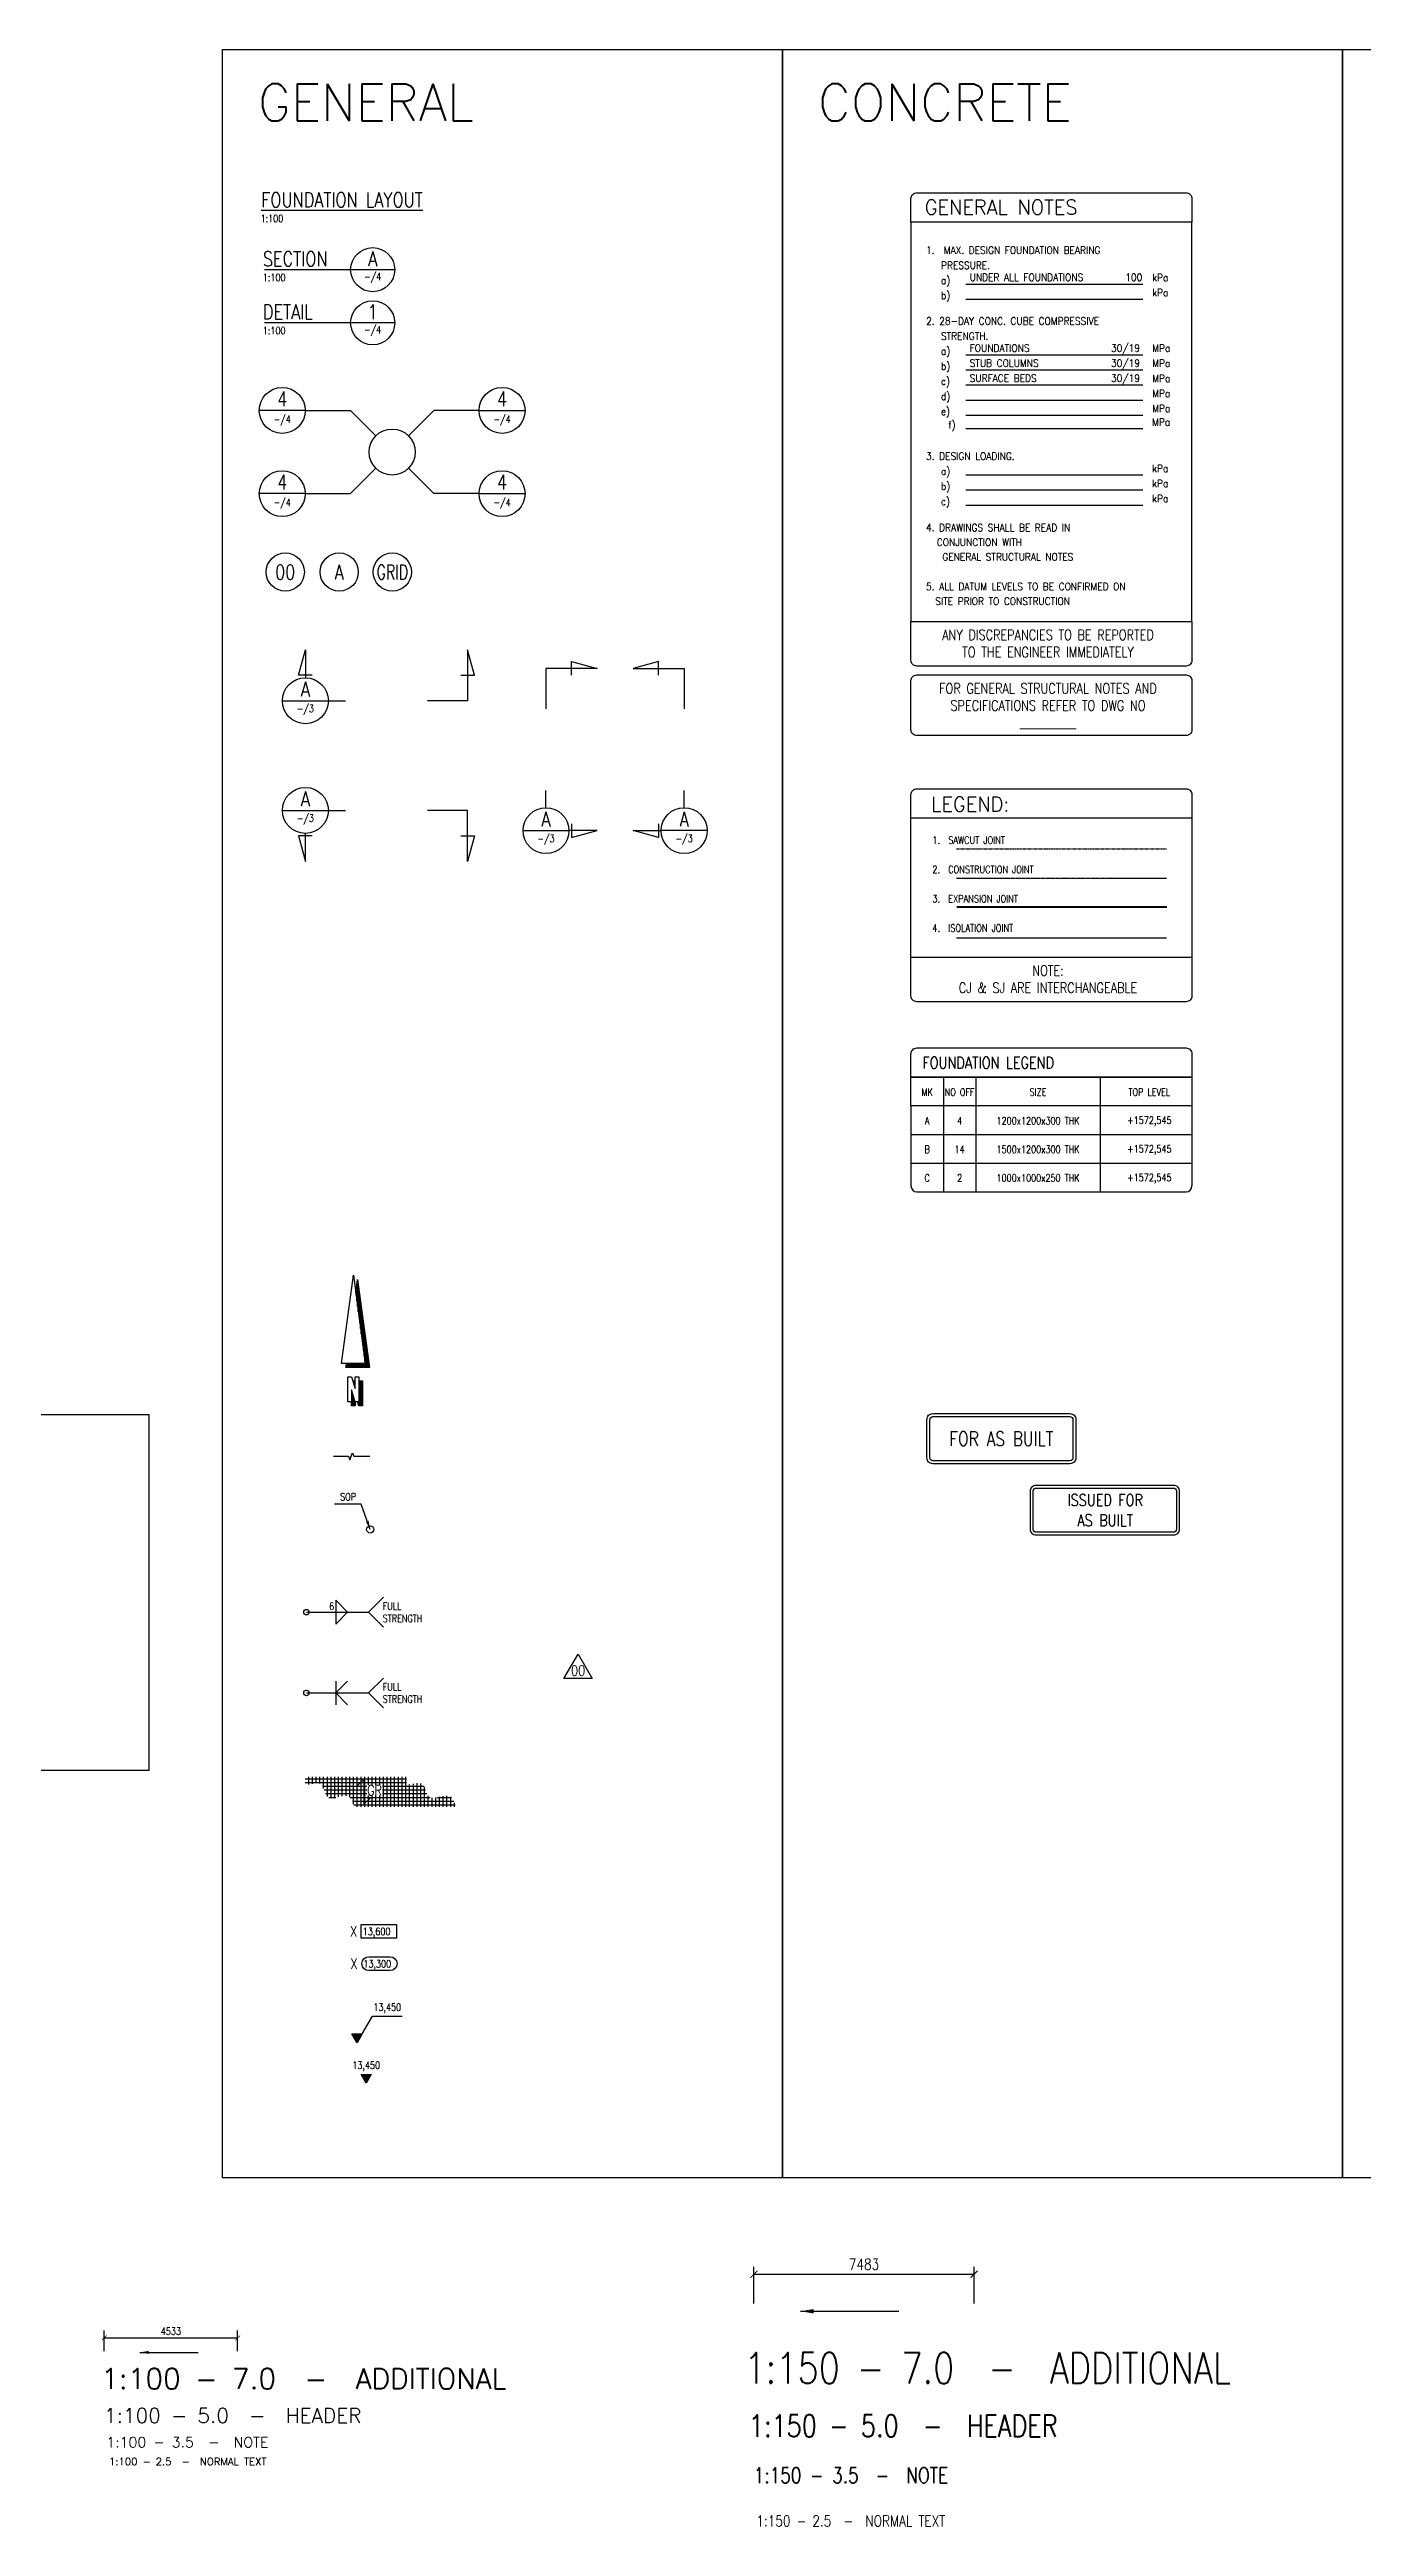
# Model space of a CAD drawing. Header units: metres. Extents: x -275466 to 90519, y -3176 to 139523.
# Drawn here: x -199808 to -155203, y -3176 to 81004 of the extents above; entities that cross this region are included whole.
import ezdxf
from ezdxf.enums import TextEntityAlignment as Align

# ---------------------------------------------------------------- set-up
doc = ezdxf.new("R2010")
doc.units = ezdxf.units.M
for name, pattern in [('CONTINU', [0]), ('VB-dash3', [5, 3, -2]), ('VB-phntm5', [10.4, 5, -1, 1.2, -1, 1.2, -1])]:
    doc.linetypes.add(name, pattern=pattern)
for name, color, linetype in [('GCE0003_SC_Plan L0 - 0.35', 3, 'Continuous'), ('GCE8001_GF_0.18', 8, 'Continuous'), ('GCE8002_GF_0.25', 1, 'Continuous'), ('GCE8003_GF_0.35', 3, 'Continuous'), ('GCE8004_GF_0.5', 2, 'Continuous'), ('GCE8052_GT_0.35', 3, 'Continuous'), ('GCE8053_GT_0.5', 2, 'Continuous'), ('GCE8054_GT_NORTH', 5, 'Continuous'), ('GCE8084_GT_0.4', 5, 'CONTINU'), ('GCE8100_GD_General', 3, 'Continuous')]:
    doc.layers.add(name, color=color, linetype=linetype)
doc.styles.add('1-100    h 25', font='romans.shx', dxfattribs={"width": 0.8, "height": 250})
doc.styles.add('1-100    h 35', font='romans.shx', dxfattribs={"width": 0.8, "height": 350})
doc.styles.add('1-100    h 50', font='romans.shx', dxfattribs={"width": 0.8, "height": 500})
doc.styles.add('1-100    h 70', font='romans.shx', dxfattribs={"width": 0.8, "height": 700})
doc.styles.add('1-150   h25', font='romans.shx', dxfattribs={"width": 0.8, "height": 375})
doc.styles.add('1-150   h35', font='romans.shx', dxfattribs={"width": 0.8, "height": 525})
doc.styles.add('1-150   h50', font='romans.shx', dxfattribs={"width": 0.8, "height": 750})
doc.styles.add('1-150   h70', font='romans.shx', dxfattribs={"width": 0.8, "height": 1050})
doc.styles.add('1-20     h 25', font='romans.shx', dxfattribs={"width": 0.8, "height": 50})
doc.styles.add('1-200    h 70', font='romans.shx', dxfattribs={"width": 0.8, "height": 1250})
doc.styles.add('ROMANS', font='romans.shx', dxfattribs={"width": 0.8})
doc.styles.get("Standard").update_dxf_attribs({"font": 'romans.shx', "width": 0.8})
doc.dimstyles.new('1-100', dxfattribs={"dimscale": 0, "dimtxt": 250, "dimasz": 160, "dimexe": 250, "dimexo": 250, "dimgap": 100, "dimtad": 1, "dimdec": 0, "dimzin": 0, "dimtxsty": '1-100    h 25', "dimblk": 'ARCHTICK', "dimcen": 0, "dimclrd": 7, "dimclre": 7, "dimclrt": 3, "dimadec": 0, "dimazin": 0, "dimtfac": 1, "dimtdec": 0, "dimtix": 1, "dimtmove": 2, "dimatfit": 0, "dimldrblk": 'NONE', "dimfxl": 1, "dimtfill": 1, "dimtolj": 1, "dimtzin": 0, "dimarcsym": 0})
doc.dimstyles.new('1-100$7', dxfattribs={"dimscale": 0, "dimtxt": 250, "dimasz": 300, "dimexe": 250, "dimexo": 250, "dimgap": 100, "dimtad": 1, "dimdec": 0, "dimzin": 0, "dimtxsty": '1-100    h 25', "dimblk": 'ARCHTICK', "dimcen": 0, "dimclrd": 7, "dimclre": 7, "dimclrt": 3, "dimadec": 0, "dimazin": 0, "dimtfac": 1, "dimtdec": 0, "dimtix": 1, "dimtmove": 2, "dimatfit": 0, "dimfxl": 1, "dimtfill": 1, "dimtolj": 1, "dimtzin": 0, "dimarcsym": 0})
doc.dimstyles.new('1-150', dxfattribs={"dimscale": 0, "dimtxt": 375, "dimasz": 240, "dimexe": 250, "dimexo": 250, "dimgap": 150, "dimtad": 1, "dimdec": 0, "dimzin": 0, "dimtxsty": '1-150   h25', "dimblk": 'ARCHTICK', "dimcen": 0, "dimclrd": 7, "dimclre": 7, "dimclrt": 3, "dimadec": 0, "dimazin": 0, "dimtfac": 1, "dimtdec": 0, "dimtix": 1, "dimtmove": 2, "dimatfit": 0, "dimldrblk": 'NONE', "dimfxl": 1, "dimtfill": 1, "dimtolj": 1, "dimtzin": 0, "dimarcsym": 0})
doc.dimstyles.new('1-150$7', dxfattribs={"dimscale": 0, "dimtxt": 375, "dimasz": 450, "dimexe": 250, "dimexo": 250, "dimgap": 150, "dimtad": 1, "dimdec": 0, "dimzin": 0, "dimtxsty": '1-150   h25', "dimblk": 'ARCHTICK', "dimcen": 0, "dimclrd": 7, "dimclre": 7, "dimclrt": 3, "dimadec": 0, "dimazin": 0, "dimtfac": 1, "dimtdec": 0, "dimtix": 1, "dimtmove": 2, "dimatfit": 0, "dimfxl": 1, "dimtfill": 1, "dimtolj": 1, "dimtzin": 0, "dimarcsym": 0})

# ---------------------------------------------------------------- blocks, each defined once
blk = doc.blocks.new('_ArchTick')
at = {"color": 0, "linetype": 'ByBlock', "const_width": 0.15}
blk.add_lwpolyline([(-0.5, -0.5), (0.5, 0.5)], dxfattribs=at)
blk = doc.blocks.new('*D2')
at = {"layer": 'Defpoints', "color": 0, "transparency": 16777216}
for p in [(-197950, 2527), (-193417, 3234), (-193417, 2527)]:
    blk.add_point(p, dxfattribs=at)
at = {"layer": 'GCE8100_GD_General', "color": 7, "lineweight": -2, "transparency": 16777216}
for p, q in [((-197950, 2777), (-197950, 3484)), ((-193417, 2777), (-193417, 3484)), ((-197950, 3234), (-193417, 3234))]:
    blk.add_line(p, q, dxfattribs=at)
at = {"layer": 'GCE8100_GD_General', "color": 7, "lineweight": -2, "transparency": 16777216, "xscale": 160, "yscale": 160, "zscale": 160, "rotation": 180}
blk.add_blockref('_ArchTick', (-197950, 3234), dxfattribs=at)
at = {"layer": 'GCE8100_GD_General', "color": 7, "lineweight": -2, "transparency": 16777216, "xscale": 160, "yscale": 160, "zscale": 160}
blk.add_blockref('_ArchTick', (-193417, 3234), dxfattribs=at)
at = {"layer": 'GCE8100_GD_General', "color": 3, "transparency": 16777216, "insert": (-195684, 3459), "char_height": 250, "attachment_point": 5, "style": '1-100    h 25', "bg_fill": 3, "box_fill_scale": 1.1, "bg_fill_color": 256, "bg_fill_true_color": 13158600, "bg_fill_transparency": 0}
blk.add_mtext('\\A1;4533', dxfattribs=at)
blk = doc.blocks.new('_None')
blk = doc.blocks.new('*D11')
at = {"layer": 'Defpoints', "color": 0, "transparency": 16777216}
for p in [(-168396, 5397), (-175879, 4151), (-168396, 4151)]:
    blk.add_point(p, dxfattribs=at)
at = {"layer": 'GCE8100_GD_General', "color": 7, "lineweight": -2, "transparency": 16777216}
for p, q in [((-175879, 4401), (-175879, 5647)), ((-175879, 5397), (-168396, 5397)), ((-168396, 4401), (-168396, 5647))]:
    blk.add_line(p, q, dxfattribs=at)
at = {"layer": 'GCE8100_GD_General', "color": 7, "lineweight": -2, "transparency": 16777216, "xscale": 240, "yscale": 240, "zscale": 240, "rotation": 180}
blk.add_blockref('_ArchTick', (-175879, 5397), dxfattribs=at)
at = {"layer": 'GCE8100_GD_General', "color": 7, "lineweight": -2, "transparency": 16777216, "xscale": 240, "yscale": 240, "zscale": 240}
blk.add_blockref('_ArchTick', (-168396, 5397), dxfattribs=at)
at = {"layer": 'GCE8100_GD_General', "color": 3, "transparency": 16777216, "insert": (-172138, 5735), "char_height": 375, "attachment_point": 5, "style": '1-150   h25', "bg_fill": 3, "box_fill_scale": 1.1, "bg_fill_color": 256, "bg_fill_true_color": 13158600, "bg_fill_transparency": 0}
blk.add_mtext('\\A1;7483', dxfattribs=at)
blk = doc.blocks.new('VB_NORTH 01')
at = {"layer": 'GCE8054_GT_NORTH', "linetype": 'Continuous'}
for p, q in [((-441, 0), (-41, 3000)), ((-41, 3000), (359, 0)), ((359, 0), (-441, 0)), ((-229, -1300), (-229, -450)), ((-229, -450), (-104, -450)), ((-104, -450), (21, -850)), ((21, -850), (21, -450)), ((21, -450), (146, -450)), ((146, -450), (146, -1300)), ((-104, -1300), (-229, -1300)), ((21, -1300), (-104, -900)), ((-104, -900), (-104, -1300)), ((146, -1300), (21, -1300))]:
    blk.add_line(p, q, dxfattribs=at)
at = {"layer": 'GCE8054_GT_NORTH', "color": 8, "linetype": 'Continuous'}
for p, q in [((39, 2399), (100, 2859)), ((75, 2129), (75, 2669)), ((100, 2859), (500, -141)), ((100, 1941), (100, 2857)), ((125, 1754), (125, 2673)), ((50, 2316), (50, 2482)), ((150, 1566), (150, 2485)), ((175, 1379), (175, 2298)), ((200, 1191), (200, 2110)), ((225, 1004), (225, 1923)), ((250, 816), (250, 1735)), ((275, 629), (275, 1548)), ((300, 441), (300, 1360)), ((325, 359), (325, 1173)), ((350, 359), (350, 985)), ((250, -141), (250, 0)), ((275, -141), (275, 0)), ((300, -141), (300, 0)), ((325, 254), (325, 359)), ((325, -141), (325, 0)), ((350, 66), (350, 359)), ((350, -141), (350, 0)), ((375, 359), (375, 798)), ((375, -141), (375, 359)), ((400, 359), (400, 610)), ((400, -141), (400, 359)), ((425, 359), (425, 423)), ((425, -141), (425, 359)), ((450, -141), (450, 235)), ((475, -141), (475, 48)), ((-300, -141), (-281, 0)), ((500, -141), (-300, -141)), ((-275, -141), (-275, 0)), ((-250, -141), (-250, 0)), ((-225, -141), (-225, 0)), ((-200, -141), (-200, 0)), ((-175, -141), (-175, 0)), ((-150, -141), (-150, 0)), ((-125, -141), (-125, 0)), ((-100, -141), (-100, 0)), ((-75, -141), (-75, 0)), ((-59, -591), (14, -591)), ((-50, -141), (-50, 0)), ((-50, -622), (-50, -591)), ((-25, -141), (-25, 0)), ((-25, -702), (-25, -591)), ((0, -141), (0, 0)), ((0, -782), (0, -591)), ((25, -141), (25, 0)), ((50, -141), (50, 0)), ((75, -141), (75, 0)), ((100, -141), (100, 0)), ((125, -141), (125, 0)), ((146, -591), (264, -591)), ((150, -141), (150, 0)), ((150, -1441), (150, -591)), ((175, -141), (175, 0)), ((175, -1441), (175, -591)), ((200, -141), (200, 0)), ((200, -1441), (200, -591)), ((225, -141), (225, 0)), ((225, -1441), (225, -591)), ((250, -1441), (250, -591)), ((264, -591), (264, -1441)), ((500, -141), (500, -140)), ((-111, -1441), (-111, -1300)), ((14, -1441), (-111, -1441)), ((-100, -1441), (-100, -912)), ((-75, -1441), (-75, -992)), ((-50, -1441), (-50, -1072)), ((-25, -1441), (-25, -1152)), ((0, -1441), (0, -1232)), ((14, -1277), (14, -1441)), ((139, -1441), (95, -1300)), ((100, -1317), (100, -1300)), ((125, -1397), (125, -1300)), ((264, -1441), (139, -1441)), ((262, -1441), (262, -891))]:
    blk.add_line(p, q, dxfattribs=at)

msp = doc.modelspace()

# ---------------------------------------------------------------- hatches: boundary and pattern name
at = {"layer": 'GCE8001_GF_0.18'}
h = msp.add_hatch(dxfattribs=at)
h.set_pattern_fill('NET', color=256, scale=40, style=0)
h.set_pattern_definition([(0, (-521966.27, -219697.79), (0, 127), []), (90, (-521966.27, -219697.79), (-127, 8e-15), [])])
edge = h.paths.add_edge_path()
edge.add_spline(control_points=[(-186008.5, 21281.1), (-186052.2, 21431.9), (-186174.8, 21854.9), (-187033.9, 21331.5), (-187028.4, 22281), (-187732.9, 21910.5), (-187683.4, 22206.5), (-187667.5, 22301.1)], knot_values=[0, 0, 0, 0, 200.477004, 562.5901586, 814.3712548, 1060.4437924, 1176.0840895, 1176.0840895, 1176.0840895, 1176.0840895], degree=3, periodic=0)
edge.add_line((-187667.5, 22301.1), (-191112.8, 22301.1))
edge.add_spline(control_points=[(-191112.8, 22301.1), (-191128.6, 22206.5), (-191178.2, 21910.5), (-190473.6, 22281), (-190479.2, 21331.5), (-189620.1, 21854.9), (-189497.5, 21431.9), (-189453.8, 21281.1)], knot_values=[0, 0, 0, 0, 115.6402971, 361.7128347, 613.4939309, 975.6070855, 1176.0840895, 1176.0840895, 1176.0840895, 1176.0840895], degree=3, periodic=0)
edge.add_line((-189453.8, 21281.1), (-186008.5, 21281.1))
at = {"layer": 'GCE8003_GF_0.35'}
for points in [[(-189188, 13561.2), (-189534.4, 13561.2), (-189361.2, 13261.2)], [(-188877, 12190), (-189223.4, 12190), (-189050.2, 11890)]]:
    msp.add_hatch(color=251, dxfattribs=at).paths.add_polyline_path(points)

# ---------------------------------------------------------------- linework, layer by layer
at = {"color": 1}
for points in [[(-169800.3, 34645.3), (-165140.3, 34645.3, -0.4142136), (-164940.3, 34445.3), (-164940.3, 33140.4, -0.4142136), (-165140.3, 32940.4), (-169800.3, 32940.4, -0.4142136), (-170000.3, 33140.4), (-170000.3, 34445.3, -0.4142136)], [(-166285.7, 32216.9), (-161625.7, 32216.9, -0.4142136), (-161425.7, 32016.9), (-161425.7, 30712.1, -0.4142136), (-161625.7, 30512.1), (-166285.7, 30512.1, -0.4142136), (-166485.7, 30712.1), (-166485.7, 32016.9, -0.4142136)]]:
    msp.add_lwpolyline(points, format="xyb", close=True, dxfattribs=at)
at = {"color": 3}
for points in [[(-169800.3, 34545.3), (-165140.3, 34545.3, -0.4142136), (-165040.3, 34445.3), (-165040.3, 33140.4, -0.4142136), (-165140.3, 33040.4), (-169800.3, 33040.4, -0.4142136), (-169900.3, 33140.4), (-169900.3, 34445.3, -0.4142136)], [(-166285.7, 32116.9), (-161625.7, 32116.9, -0.4142136), (-161525.7, 32016.9), (-161525.7, 30712.1, -0.4142136), (-161625.7, 30612.1), (-166285.7, 30612.1, -0.4142136), (-166385.7, 30712.1), (-166385.7, 32016.9, -0.4142136)]]:
    msp.add_lwpolyline(points, format="xyb", close=True, dxfattribs=at)
at = {"layer": 'GCE0003_SC_Plan L0 - 0.35', "linetype": 'VB-dash3'}
msp.add_line((-168992, 53839.2), (-161855.7, 53839.2), dxfattribs=at)
at = {"layer": 'GCE0003_SC_Plan L0 - 0.35', "linetype": 'VB-phntm5'}
msp.add_line((-168992, 52846.1), (-161855.7, 52846.1), dxfattribs=at)
at = {"layer": 'GCE0003_SC_Plan L0 - 0.35'}
for p, q in [((-168982.1, 51885.2), (-161845.8, 51885.2)), ((-168982.1, 51860.8), (-161845.8, 51860.8)), ((-168992, 50815.1), (-161855.7, 50815.1))]:
    msp.add_line(p, q, dxfattribs=at)
at = {"layer": 'GCE8001_GF_0.18'}
for p, q in [((-170541.3, 44128.7), (-160995.6, 44128.7)), ((-170541.3, 43155.5), (-160995.6, 43155.5))]:
    msp.add_line(p, q, dxfattribs=at)
at = {"layer": 'GCE8001_GF_0.18', "linetype": 'Continuous'}
msp.add_lwpolyline([(-190163.1, 33197.4), (-189645.6, 33197.4), (-189601.8, 33077.2), (-189514.3, 33317.7), (-189470.6, 33197.4), (-188927.2, 33197.4)], dxfattribs=at)
at = {"layer": 'GCE8002_GF_0.25'}
for p, q in [((-170541.3, 50160.2), (-170541.3, 54882.7)), ((-160995.6, 54882.7), (-160995.6, 50160.2)), ((-169440.6, 46074.9), (-169440.6, 42182.4)), ((-168340, 46074.9), (-168340, 42182.4)), ((-164109.8, 46074.9), (-164109.8, 42182.4)), ((-170541.3, 45101.8), (-170541.3, 42382.4)), ((-160995.6, 45101.8), (-160995.6, 42382.4)), ((-170341.3, 42182.4), (-161195.6, 42182.4))]:
    msp.add_line(p, q, dxfattribs=at)
msp.add_lwpolyline([(-170541.3, 61568), (-160995.6, 61568), (-160995.6, 75142.1), (-170541.3, 75142.1)], close=True, dxfattribs=at)
for centre, start, end in [((-170341.3, 42382.4), 180, 270), ((-161195.6, 42382.4), 270, 0)]:
    msp.add_arc(centre, 200, start, end, dxfattribs=at)
at = {"layer": 'GCE8003_GF_0.35'}
for p, q in [((-191080.2, 27897), (-188968.7, 27897)), ((-189682.4, 27897), (-190087, 28301.6)), ((-190087, 28301.6), (-190087, 27492.5)), ((-189682.4, 27897), (-190087, 27492.5)), ((-188968.7, 27897), (-188463, 28402.7)), ((-188968.7, 27897), (-188463, 27391.4)), ((-190087, 25152.7), (-189682.4, 25557.3)), ((-190087, 25557.3), (-190087, 24748.2)), ((-188968.7, 25152.7), (-188463, 25658.4)), ((-191080.2, 25152.7), (-188968.7, 25152.7)), ((-190087, 25152.7), (-189682.4, 24748.2)), ((-188968.7, 25152.7), (-188463, 24647))]:
    msp.add_line(p, q, dxfattribs=at)
for points in [[(-170541.3, 46074.9), (-160995.6, 46074.9), (-160995.6, 45101.8), (-170541.3, 45101.8)], [(-189218.5, 17287.5), (-188025, 17287.5), (-188025, 16817), (-189218.5, 16817)]]:
    msp.add_lwpolyline(points, close=True, dxfattribs=at)
at = {"layer": 'GCE8003_GF_0.35', "flags": 128}
for points in [[(-189341.4, 22002.9), (-189129.6, 22214.7), (-189129.6, 21367.5), (-188917.8, 21579.3)], [(-189361.2, 13261.2), (-189534.4, 13561.2), (-189188, 13561.2), (-189361.2, 13261.2)], [(-189050.2, 11890), (-189223.4, 12190), (-188877, 12190), (-189050.2, 11890)]]:
    msp.add_lwpolyline(points, dxfattribs=at)
at = {"layer": 'GCE8003_GF_0.35'}
for points in [[(-188237.9, 15716.1), (-188960.9, 15716.1, -1), (-188960.9, 16186.5, 1)], [(-188960.9, 16186.5), (-188237.9, 16186.5, -1), (-188237.9, 15716.1, -1.7320508)]]:
    msp.add_lwpolyline(points, format="xyb", dxfattribs=at)
for centre, radius in [((-188912, 30708.7), 122.2), ((-191080.2, 27897), 93.5), ((-191080.2, 25152.7), 93.5)]:
    msp.add_circle(centre, radius, dxfattribs=at)
at = {"layer": 'GCE8004_GF_0.5'}
for p, q in [((-188079.6, 73522.6), (-192504.4, 73522.6)), ((-188079.6, 71715.8), (-192504.4, 71715.8)), ((-191121, 68739.1), (-192683.5, 68739.1)), ((-191121, 68739.1), (-189582.1, 68739.1)), ((-189582.1, 68739.1), (-188720.1, 67877.1)), ((-186753.3, 68739.1), (-187615.3, 67877.1)), ((-185214.4, 68739.1), (-186753.3, 68739.1)), ((-185214.4, 68739.1), (-183651.9, 68739.1)), ((-189582.1, 65910.3), (-188720.1, 66772.3)), ((-186753.3, 65910.3), (-187615.3, 66772.3)), ((-191121, 65910.3), (-192683.5, 65910.3)), ((-191121, 65910.3), (-189582.1, 65910.3)), ((-185214.4, 65910.3), (-186753.3, 65910.3)), ((-185214.4, 65910.3), (-183651.9, 65910.3)), ((-191349.2, 59738.5), (-191116.6, 60606.6)), ((-191116.6, 60606.6), (-191116.6, 59651.7)), ((-185371.8, 59738.5), (-185604.4, 60606.6)), ((-185604.4, 60606.6), (-185604.4, 58870.4)), ((-181205.4, 59969.2), (-182941.5, 59969.2)), ((-182941.5, 59969.2), (-182941.5, 58602)), ((-182073.4, 59736.6), (-182073.4, 60201.8)), ((-182073.4, 60201.8), (-181205.4, 59969.2)), ((-179115.5, 60201.8), (-179983.6, 59969.2)), ((-179983.6, 59969.2), (-178247.5, 59969.2)), ((-179115.5, 59736.6), (-179115.5, 60201.8)), ((-178247.5, 59969.2), (-178247.5, 58602)), ((-190884, 59738.5), (-191349.2, 59738.5)), ((-185837, 59738.5), (-185371.8, 59738.5)), ((-191897.8, 58870.4), (-190335.3, 58870.4)), ((-190335.3, 58870.4), (-189749.4, 58870.4)), ((-185604.4, 58870.4), (-186971.6, 58870.4)), ((-182941.5, 55238.3), (-182941.5, 55824.3)), ((-178247.5, 55238.3), (-178247.5, 55824.3)), ((-191897.8, 55145.4), (-190335.3, 55145.4)), ((-190335.3, 55145.4), (-189749.4, 55145.4)), ((-185604.4, 55145.4), (-186971.6, 55145.4)), ((-185604.4, 53409.3), (-185604.4, 55145.4)), ((-190884, 54277.4), (-191349.2, 54277.4)), ((-191349.2, 54277.4), (-191116.6, 53409.3)), ((-191116.6, 53409.3), (-191116.6, 54364.2)), ((-185837, 54277.4), (-185371.8, 54277.4)), ((-185371.8, 54277.4), (-185604.4, 53409.3)), ((-183722.7, 54457.1), (-182160.2, 54457.1)), ((-181205.4, 54457.1), (-182160.2, 54457.1)), ((-182073.4, 54689.7), (-182073.4, 54224.5)), ((-182073.4, 54224.5), (-181205.4, 54457.1)), ((-179115.5, 54224.5), (-179983.6, 54457.1)), ((-179983.6, 54457.1), (-179028.7, 54457.1)), ((-179115.5, 54689.7), (-179115.5, 54224.5)), ((-177466.2, 54457.1), (-179028.7, 54457.1))]:
    msp.add_line(p, q, dxfattribs=at)
for points in [[(-193928.3, 81003.9), (-174904.7, 81003.9), (-174904.7, 8675.1), (-193928.3, 8675.1)], [(-174904.7, 81003.9), (-155881.1, 81003.9), (-155881.1, 8675.1), (-174904.7, 8675.1)], [(-155881.1, 81003.9), (-136857.5, 81003.9), (-136857.5, 8675.1), (-155881.1, 8675.1)], [(-206478.6, 34610.5), (-196439.1, 34610.5), (-196439.1, 22517.9), (-206478.6, 22517.9)]]:
    msp.add_lwpolyline(points, close=True, dxfattribs=at)
for points in [[(-170341.3, 76138.3), (-161195.6, 76138.3, -0.4142136), (-160995.6, 75938.3), (-160995.6, 75142.1), (-170541.3, 75142.1), (-170541.3, 75938.3, -0.4142136)], [(-170541.3, 61568), (-160995.6, 61568), (-160995.6, 60249.4, -0.4142136), (-161195.6, 60049.4), (-170341.3, 60049.4, -0.4142136), (-170541.3, 60249.4)], [(-170341.3, 59750.7), (-161195.6, 59750.7, -0.4142136), (-160995.6, 59550.7), (-160995.6, 57886.4, -0.4142136), (-161195.6, 57686.4), (-170341.3, 57686.4, -0.4142136), (-170541.3, 57886.4), (-170541.3, 59550.7, -0.4142136)], [(-170341.3, 55879), (-161195.6, 55879, -0.4142136), (-160995.6, 55679), (-160995.6, 54882.7), (-170541.3, 54882.7), (-170541.3, 55679, -0.4142136)], [(-170541.3, 50160.2), (-160995.6, 50160.2), (-160995.6, 48841.6, -0.4142136), (-161195.6, 48641.6), (-170341.3, 48641.6, -0.4142136), (-170541.3, 48841.6)], [(-170341.3, 47071.2), (-161195.6, 47071.2, -0.4142136), (-160995.6, 46871.2), (-160995.6, 46074.9), (-170541.3, 46074.9), (-170541.3, 46871.2, -0.4142136)]]:
    msp.add_lwpolyline(points, format="xyb", close=True, dxfattribs=at)
for centre, radius in [((-188829.6, 73522.6), 750), ((-188829.6, 71715.8), 750), ((-191902.3, 68739.1), 781.2), ((-184433.1, 68739.1), 781.2), ((-188167.7, 67324.7), 781.2), ((-191902.3, 65910.3), 781.2), ((-184433.1, 65910.3), 781.2), ((-191799.9, 63246.5), 649), ((-189966.9, 63246.5), 649), ((-188161.8, 63246.5), 649), ((-191116.6, 58870.4), 781.2), ((-191116.6, 55145.4), 781.2), ((-182941.5, 54457.1), 781.2), ((-178247.5, 54457.1), 781.2)]:
    msp.add_circle(centre, radius, dxfattribs=at)
at = {"layer": 'GCE8052_GT_0.35', "ltscale": 0.3}
for p, q in [((-168675.3, 73032.9), (-162659.9, 73032.9)), ((-168675.3, 72520.9), (-162659.9, 72520.9)), ((-168675.3, 70628.9), (-162659.9, 70628.9)), ((-168675.3, 70116.9), (-162659.9, 70116.9)), ((-168675.3, 69604.9), (-162659.9, 69604.9)), ((-168675.3, 69092.9), (-162659.9, 69092.9)), ((-168675.3, 68580.9), (-162659.9, 68580.9)), ((-168680, 68119.3), (-162664.6, 68119.3)), ((-168677, 66546.8), (-162661.6, 66546.8)), ((-168677, 66034.8), (-162661.6, 66034.8)), ((-168677, 65522.8), (-162661.6, 65522.8))]:
    msp.add_line(p, q, dxfattribs=at)
at = {"layer": 'GCE8084_GT_0.4'}
msp.add_lwpolyline([(-182333.9, 25638), (-181852.1, 26472.5), (-181370.3, 25638), (-182333.9, 25638)], dxfattribs=at)

# ---------------------------------------------------------------- block references
at = {"layer": 'GCE8054_GT_NORTH'}
msp.add_blockref('VB_NORTH 01', (-189442.5, 36349.2), dxfattribs=at)

# ---------------------------------------------------------------- texts
at = {"layer": 'GCE8004_GF_0.5', "style": '1-200    h 70'}
for s, p in [('GENERAL', (-192733.6, 78583.3)), ('CONCRETE', (-173710.1, 78583.3))]:
    msp.add_text(s, height=1250, dxfattribs=at).set_placement(p)
at = {"layer": 'GCE8052_GT_0.35'}
for s, height, width, p in [('1.  MAX. DESIGN FOUNDATION BEARING', 250, 0.9, (-170025.8, 74056.9)), ('   a)', 250, 0.9, (-170025.8, 73032.9)), ('   PRESSURE.', 250, 0.9, (-170025.8, 73544.9)), ('UNDER ALL FOUNDATIONS', 250, 0.9, (-168547.3, 73137.2)), ('100', 250, 0.9, (-163260.8, 73137.2)), ('kPa', 250, 0.9, (-162345.8, 73129.7)), ('   b)', 250, 0.9, (-170025.8, 72520.9)), ('kPa', 250, 0.9, (-162345.8, 72617.7)), ('2. 28-DAY CONC. CUBE COMPRESSIVE', 250, 0.9, (-170025.8, 71652.9)), ('   STRENGTH.', 250, 0.9, (-170025.8, 71140.9)), ('   a)', 250, 0.9, (-170025.8, 70628.9)), ('FOUNDATIONS', 250, 0.9, (-168547.3, 70733.2)), ('30/19', 250, 0.9, (-163745.2, 70733.2)), ('MPa', 250, 0.9, (-162345.8, 70728.2)), ('   c)', 250, 0.9, (-170025.8, 69604.9)), ('   b)', 250, 0.9, (-170025.8, 70116.9)), ('STUB COLUMNS', 250, 0.9, (-168547.3, 70221.2)), ('SURFACE BEDS', 250, 0.9, (-168547.3, 69709.2)), ('30/19', 250, 0.9, (-163745.2, 70221.2)), ('30/19', 250, 0.9, (-163745.2, 69709.2)), ('MPa', 250, 0.9, (-162345.8, 70216.2)), ('MPa', 250, 0.9, (-162345.8, 69704.2)), ('   d)', 250, 0.9, (-170025.8, 69092.9)), ('MPa', 250, 0.9, (-162345.8, 69192.2)), ('   e)', 250, 0.9, (-170025.8, 68580.9)), ('f)', 250, 0.9, (-169274.7, 68119.3)), ('MPa', 250, 0.9, (-162350.5, 68218.6)), ('MPa', 250, 0.9, (-162345.8, 68680.2)), ('3. DESIGN LOADING.', 250, 0.9, (-170027.5, 67058.8)), ('   a)', 250, 0.9, (-170027.5, 66546.8)), ('kPa', 250, 0.9, (-162347.5, 66643.2)), ('   c)', 250, 0.9, (-170027.5, 65522.8)), ('   b)', 250, 0.9, (-170027.5, 66034.8)), ('kPa', 250, 0.9, (-162347.5, 66131.2)), ('kPa', 250, 0.9, (-162347.5, 65619.2)), ('4. DRAWINGS SHALL BE READ IN', 250, 0.9, (-170027.5, 64629.5)), ('   CONJUNCTION WITH', 250, 0.9, (-170166.7, 64131.5)), ('GENERAL STRUCTURAL NOTES', 250, 0.9, (-169479.2, 63633.4)), ('5. ALL DATUM LEVELS TO BE CONFIRMED ON', 250, 0.9, (-170027.5, 62628.7)), ('  SITE PRIOR TO CONSTRUCTION', 250, 0.9, (-170027.5, 62130.7)), ('1.  SAWCUT JOINT', 250, 0.813802, (-169816.2, 54011.9)), ('2.  CONSTRUCTION JOINT', 250, 0.813802, (-169816.2, 53015.8)), ('3.  EXPANSION JOINT', 250, 0.813802, (-169816.2, 52019.7)), ('4.  ISOLATION JOINT', 250, 0.813802, (-169816.2, 51023.6)), ('X', 350, 0.8, (-189599.6, 16875.1)), ('13,600', 250, 0.8, (-189168.7, 16923)), ('X', 350, 0.8, (-189581.5, 15772.5)), ('13,300', 250, 0.8, (-189146.4, 15822.1))]:
    msp.add_text(s, height=height, dxfattribs=dict(at, width=width)).set_placement(p)
for s, height, style, p in [('1:100 - 3.5  -  NOTE', 350, '1-100    h 35', (-197874.7, -489.1)), ('1:100 - 2.5  -  NORMAL TEXT', 250, '1-100    h 25', (-197786.6, -1096.8))]:
    msp.add_text(s, height=height, dxfattribs=dict(at, style=style)).set_placement(p)
at = {"layer": 'GCE8052_GT_0.35', "width": 0.8}
for s, height, style, p in [('1:150 - 3.5  -  NOTE', 525, '1-150   h35', (-175882.8, -1699.6)), ('1:150 - 2.5  -  NORMAL TEXT', 375, '1-150   h25', (-175793.4, -3175.9))]:
    msp.add_text(s, height=height, dxfattribs=dict(at, style=style)).set_placement(p)
at = {"layer": 'GCE8052_GT_0.35', "char_height": 250}
for s, insert, width, attachment_point in [('1:100', (-192638.1, 75385.7), 771.429, 1), ('1:100', (-192560.3, 73382.8), 771.429, 1), ('-/4', (-188829.6, 73413.6), 533.333, 2), ('1:100', (-192560.3, 71576.1), 771.429, 1), ('-/4', (-188829.6, 71606.8), 533.333, 2), ('-/4', (-191902.3, 68565.3), 533.333, 2), ('-/4', (-184433.1, 68565.3), 533.333, 2), ('-/4', (-191902.3, 65736.4), 533.333, 2), ('-/4', (-184433.1, 65736.4), 533.333, 2), ('-/3', (-191116.6, 58728.7), 533.333, 2), ('-/3', (-191116.6, 55003.6), 533.333, 2), ('-/3', (-182941.5, 54315.3), 533.333, 2), ('-/3', (-178247.5, 54315.3), 533.333, 2), ('\\pxqc;MK', (-169991, 45572.8), 956.511, 5), ('\\pxqc;NO OFF', (-168890.3, 45572.8), 956.511, 5), ('\\pxqc;SIZE', (-166224.9, 45572.8), 1016.848, 5), ('\\pxqc;TOP LEVEL', (-162444.7, 45572.8), 3152.277, 5), ('\\pxqc;A', (-169991, 44599.6), 956.511, 5), ('\\pxqc;4', (-168890.3, 44599.6), 956.511, 5), ('\\pxqc;1200x1200x300 THK', (-166224.9, 44599.6), 3240.673, 5), ('\\pxqc;+1572,545', (-162444.7, 44575.8), 1927.548, 5), ('\\pxqc;B', (-169991, 43626.5), 956.511, 5), ('\\pxqc;14', (-168890.3, 43626.5), 956.511, 5), ('\\pxqc;1500x1200x300 THK', (-166224.9, 43626.5), 3240.673, 5), ('\\pxqc;+1572,545', (-162444.7, 43602.7), 1927.548, 5), ('\\pxqc;C', (-169991, 42653.4), 956.511, 5), ('\\pxqc;2', (-168890.3, 42653.4), 956.511, 5), ('\\pxqc;1000x1000x250 THK', (-166224.9, 42653.4), 3240.673, 5), ('\\pxqc;+1572,545', (-162444.7, 42629.6), 1927.548, 5), ('6', (-190306.6, 28224.9), 164.309, 1), ('FULL\\PSTRENGTH', (-188489.3, 28226.7), 1542.37, 1), ('FULL\\PSTRENGTH', (-188489.3, 25482.3), 1542.37, 1)]:
    msp.add_mtext(s, dxfattribs=dict(at, insert=insert, width=width, attachment_point=attachment_point))
at = {"layer": 'GCE8052_GT_0.35', "insert": (-189935.3, 31945.1), "char_height": 250, "width": 604.878, "attachment_point": 1, "style": '1-20     h 25'}
msp.add_mtext('SOP', dxfattribs=at)
at = {"layer": 'GCE8053_GT_0.5', "width": 0.96}
msp.add_text('GENERAL NOTES', height=500, dxfattribs=at).set_placement((-170070.3, 75394.3))
at = {"layer": 'GCE8053_GT_0.5'}
for s, height, width, p in [('LEGEND:', 500, 0.96, (-169853.4, 55357.4)), ('FOUNDATION LEGEND', 400, 0.8, (-170152.8, 46570.4))]:
    msp.add_text(s, height=height, dxfattribs=dict(at, width=width)).set_placement(p, align=Align.MIDDLE_LEFT)
at = {"layer": 'GCE8053_GT_0.5', "width": 0.8}
for s, height, style, p in [('1:150 - 7.0  -  ADDITIONAL', 1050, '1-150   h70', (-176197.2, 1683.6)), ('1:150 - 5.0  -  HEADER', 750, '1-150   h50', (-176052.5, -127.6))]:
    msp.add_text(s, height=height, dxfattribs=dict(at, style=style)).set_placement(p)
at = {"layer": 'GCE8053_GT_0.5', "style": '1-100    h 50'}
msp.add_text('1:100 - 5.0  -  HEADER', height=500, dxfattribs=at).set_placement((-197955.8, 342.5))
at = {"layer": 'GCE8053_GT_0.5', "char_height": 500}
for s, insert, width, attachment_point in [('{\\LFOUNDATION LAYOUT}', (-192613.8, 76144.9), 6197.098, 1), ('SECTION', (-192560.3, 74142), 2880.952, 1), ('A', (-188829.6, 74142), 380.952, 2), ('DETAIL', (-192560.3, 72335.2), 2238.095, 1), ('1', (-188829.6, 72335.2), 119.048, 2), ('4', (-191902.3, 69379.7), 357.143, 2), ('4', (-184433.1, 69379.7), 357.143, 2), ('4', (-191902.3, 66550.9), 357.143, 2), ('4', (-184433.1, 66550.9), 357.143, 2), ('00', (-191799.9, 63246.5), 1084.606, 5), ('A', (-189966.9, 63246.5), 1084.606, 5), ('{\\W0.7;GRID}', (-188161.8, 63246.5), 1084.606, 5), ('A', (-191116.6, 59511.1), 380.952, 2), ('A', (-191116.6, 55786), 380.952, 2), ('A', (-182941.5, 55097.7), 380.952, 2), ('A', (-178247.5, 55097.7), 380.952, 2)]:
    msp.add_mtext(s, dxfattribs=dict(at, insert=insert, width=width, attachment_point=attachment_point))
at = {"layer": 'GCE8054_GT_NORTH', "char_height": 350, "width": 8367.82, "attachment_point": 1}
for s, insert in [('\\pxqc;ANY DISCREPANCIES TO BE REPORTED TO THE ENGINEER IMMEDIATELY', (-170070.3, 61283.1)), ('\\pxqc;FOR GENERAL STRUCTURAL NOTES AND SPECIFICATIONS REFER TO DWG NO __________', (-170070.3, 59465.8)), ('\\pxqc;NOTE:\\PCJ & SJ ARE INTERCHANGEABLE', (-170070.3, 49875.3))]:
    msp.add_mtext(s, dxfattribs=dict(at, insert=insert))
at = {"layer": 'GCE8084_GT_0.4', "style": 'ROMANS', "width": 0.8}
msp.add_text('FOR AS BUILT', height=480, dxfattribs=at).set_placement((-167470.3, 33792.8), align=Align.MIDDLE)
for s, p in [('ISSUED FOR', (-163942.6, 31505.4)), ('AS BUILT', (-163942.6, 30818.6))]:
    msp.add_text(s, height=400, dxfattribs=at).set_placement(p, align=Align.CENTER)
at = {"layer": 'GCE8084_GT_0.4', "insert": (-181852.1, 25912.9), "char_height": 350, "width": 251.998, "attachment_point": 5}
msp.add_mtext('{\\W0.8;00}', dxfattribs=at)

# ---------------------------------------------------------------- dimensions: what is measured, and where the dimension line sits
at = {"layer": 'GCE8100_GD_General'}
for base, p1, p2, dimstyle, picture, middle in [((-168396.2, 5397.4), (-175879.2, 4151.2), (-168396.2, 4151.2), '1-150', '*D11', (-172137.7, 5734.9)), ((-193417.2, 3234), (-197950, 2527.3), (-193417.2, 2527.3), '1-100', '*D2', (-195683.6, 3459))]:
    dim = msp.add_linear_dim(base=base, p1=p1, p2=p2, dimstyle=dimstyle, override={"dimscale": 1}, dxfattribs=at)
    dim.commit()
    dim.dimension.update_dxf_attribs({"geometry": picture, "text_midpoint": middle})

# ---------------------------------------------------------------- leaders
msp.add_leader([(-188912, 30708.7), (-189224.3, 31568.8), (-190124.5, 31568.8)], dimstyle='1-100$7', override={"dimscale": 1}, dxfattribs=at)

# ---------------------------------------------------------------- next in the draw order: texts
at = {"layer": 'GCE8052_GT_0.35', "bg_fill": 3, "bg_fill_color": 256}
for s, insert, char_height, width, attachment_point, box_fill_scale, bg_fill_transparency in [('GR', (-189017.6, 22019), 350, 518.874, 1, 1, 6030249), ('13,450', (-188336, 14270.4), 250, 1234.371, 8, 1.2, 4007), ('13,450', (-189050.2, 12297.9), 250, 1234.371, 8, 1.2, 4007)]:
    msp.add_mtext(s, dxfattribs=dict(at, insert=insert, char_height=char_height, width=width, attachment_point=attachment_point, box_fill_scale=box_fill_scale, bg_fill_transparency=bg_fill_transparency))
at = {"layer": 'GCE8053_GT_0.5', "style": '1-100    h 70'}
msp.add_text('1:100 - 7.0  -  ADDITIONAL', height=700, dxfattribs=at).set_placement((-198051.7, 1496.3))

# ---------------------------------------------------------------- next in the draw order: leaders
at = {"layer": 'GCE8100_GD_General'}
for points, dimstyle in [([(-174296, 4138), (-170959.3, 4138)], '1-150$7'), ([(-196744.1, 2739.3), (-194760.2, 2739.3)], '1-100$7')]:
    msp.add_leader(points, dimstyle=dimstyle, override={"dimscale": 1}, dxfattribs=at)

# ---------------------------------------------------------------- next in the draw order: linework, layer by layer
at = {"layer": 'GCE8003_GF_0.35'}
for p, q in [((-189188, 13561.2), (-188840.8, 14162.5)), ((-188840.8, 14162.5), (-187831.3, 14162.5))]:
    msp.add_line(p, q, dxfattribs=at)

doc.saveas('drawing.dxf')
